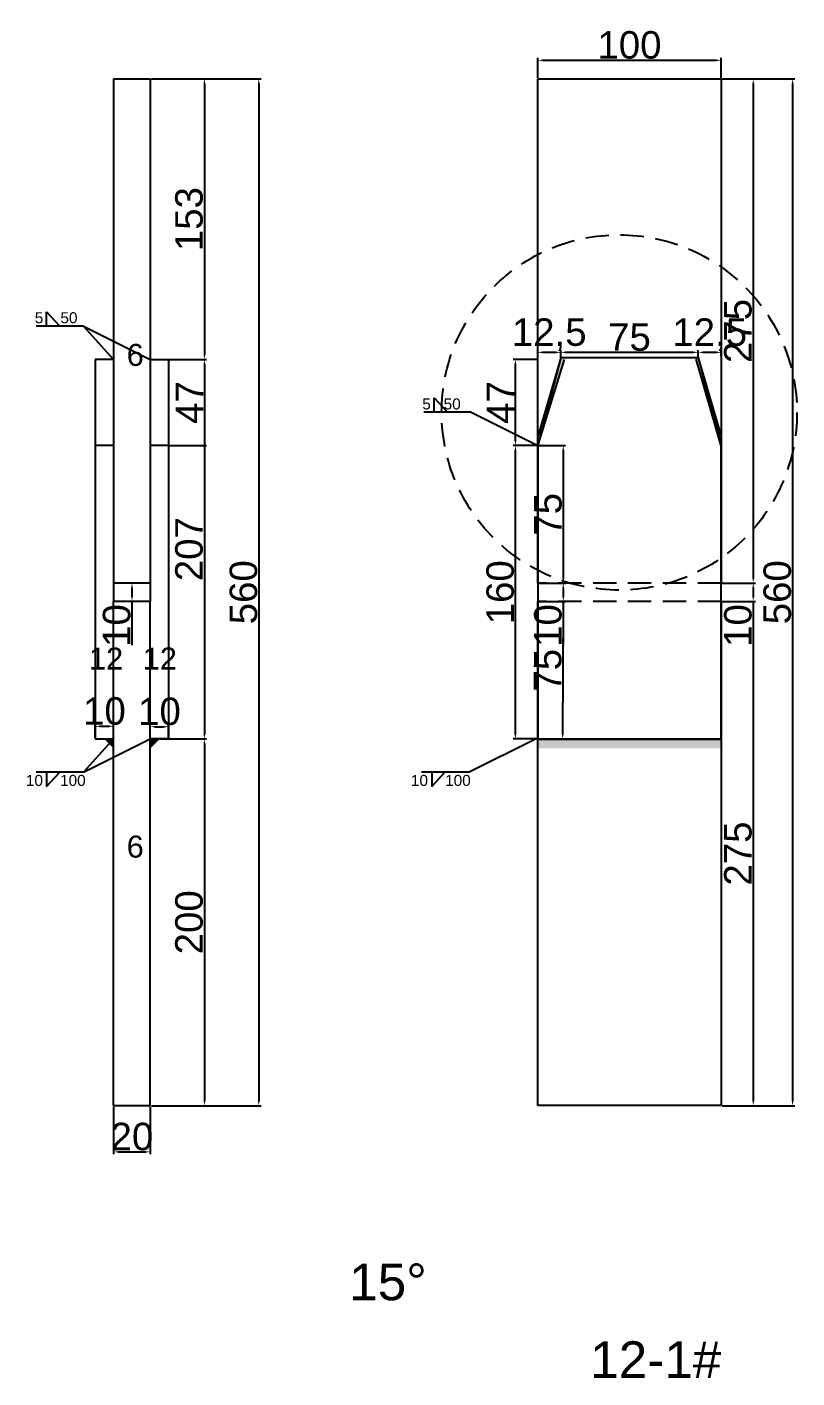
# Model space of a CAD drawing. Header units: millimetres. Extents: x 9380 to 24185, y -971 to 4358.
# Drawn here: x 20695 to 21115, y 1718 to 2455 of the extents above; entities that cross this region are included whole.
import ezdxf

# ---------------------------------------------------------------- set-up
doc = ezdxf.new("R2010")
doc.units = ezdxf.units.MM
doc.linetypes.add('DASHED', pattern=[19.05, 12.7, -6.35])
for name, color, linetype in [('切平处', 3, 'DASHED'), ('尺寸标注', 6, 'Continuous'), ('标号', 4, 'Continuous'), ('焊缝', 250, 'Continuous')]:
    doc.layers.add(name, color=color, linetype=linetype)
doc.styles.get("Standard").update_dxf_attribs({"font": 'arial.ttf'})
doc.dimstyles.new('ISO-25-JHF', dxfattribs={"dimtxt": 15, "dimasz": 2.5, "dimexe": 1.25, "dimexo": 0.625, "dimtad": 1, "dimtxsty": 'Standard', "dimcen": 2.5, "dimadec": 0, "dimazin": 0, "dimtfac": 1, "dimtmove": 0, "dimatfit": 3, "dimfxl": 1, "dimarcsym": 0})

# ---------------------------------------------------------------- blocks, each defined once
blk = doc.blocks.new('*D1528')
at = {"layer": 'Defpoints', "color": 0, "transparency": 16777216}
for p in [(21073.59, 2436.41), (20973.59, 2426.27), (21073.59, 2426.27)]:
    blk.add_point(p, dxfattribs=at)
at = {"layer": '尺寸标注', "color": 0, "lineweight": -2, "transparency": 16777216}
for p, q in [((20973.59, 2426.9), (20973.59, 2437.66)), ((20976.09, 2436.41), (21071.09, 2436.41)), ((21073.59, 2426.9), (21073.59, 2437.66))]:
    blk.add_line(p, q, dxfattribs=at)
at = {"layer": '尺寸标注', "color": 0, "transparency": 16777216}
for points in [[(20976.09, 2436.83), (20976.09, 2435.99), (20973.59, 2436.41)], [(21071.09, 2436.83), (21071.09, 2435.99), (21073.59, 2436.41)]]:
    blk.add_solid(points, dxfattribs=at)
at = {"layer": '尺寸标注', "color": 0, "transparency": 16777216, "insert": (21023.59, 2444.69), "char_height": 15, "attachment_point": 5}
blk.add_mtext('100', dxfattribs=at)
blk = doc.blocks.new('*D1529')
at = {"layer": 'Defpoints', "color": 0, "transparency": 16777216}
for p in [(21073.59, 2426.27), (21073.59, 2151.27), (21091.07, 2151.27)]:
    blk.add_point(p, dxfattribs=at)
at = {"layer": '尺寸标注', "color": 0, "lineweight": -2, "transparency": 16777216}
for p, q in [((21074.21, 2426.27), (21092.32, 2426.27)), ((21091.07, 2423.77), (21091.07, 2153.77)), ((21074.21, 2151.27), (21092.32, 2151.27))]:
    blk.add_line(p, q, dxfattribs=at)
at = {"layer": '尺寸标注', "color": 0, "transparency": 16777216}
for points in [[(21090.65, 2423.77), (21091.48, 2423.77), (21091.07, 2426.27)], [(21090.65, 2153.77), (21091.48, 2153.77), (21091.07, 2151.27)]]:
    blk.add_solid(points, dxfattribs=at)
at = {"layer": '尺寸标注', "color": 0, "transparency": 16777216, "insert": (21082.78, 2288.77), "char_height": 15, "attachment_point": 5, "rotation": 90}
blk.add_mtext('275', dxfattribs=at)
blk = doc.blocks.new('*D1451')
at = {"layer": 'Defpoints', "color": 0, "transparency": 16777216}
for p in [(20961.43, 2226.27), (20973.59, 2226.27), (20973.59, 2066.27)]:
    blk.add_point(p, dxfattribs=at)
at = {"layer": '尺寸标注', "color": 0, "lineweight": -2, "transparency": 16777216}
for p, q in [((20972.96, 2226.27), (20960.18, 2226.27)), ((20961.43, 2068.77), (20961.43, 2223.77)), ((20972.96, 2066.27), (20960.18, 2066.27))]:
    blk.add_line(p, q, dxfattribs=at)
at = {"layer": '尺寸标注', "color": 0, "transparency": 16777216}
for points in [[(20961.01, 2223.77), (20961.85, 2223.77), (20961.43, 2226.27)], [(20961.01, 2068.77), (20961.85, 2068.77), (20961.43, 2066.27)]]:
    blk.add_solid(points, dxfattribs=at)
at = {"layer": '尺寸标注', "color": 0, "transparency": 16777216, "insert": (20953.15, 2146.27), "char_height": 15, "attachment_point": 5, "rotation": 90}
blk.add_mtext('160', dxfattribs=at)
blk = doc.blocks.new('*D1530')
at = {"layer": 'Defpoints', "color": 0, "transparency": 16777216}
for p in [(21073.59, 2151.27), (21073.59, 2141.27), (21091.07, 2141.27)]:
    blk.add_point(p, dxfattribs=at)
at = {"layer": '尺寸标注', "color": 0, "lineweight": -2, "transparency": 16777216}
for p, q in [((21074.21, 2151.27), (21092.32, 2151.27)), ((21091.07, 2148.77), (21091.07, 2143.77)), ((21074.21, 2141.27), (21092.32, 2141.27)), ((21091.07, 2141.27), (21091.07, 2117.5))]:
    blk.add_line(p, q, dxfattribs=at)
at = {"layer": '尺寸标注', "color": 0, "transparency": 16777216}
for points in [[(21090.65, 2148.77), (21091.48, 2148.77), (21091.07, 2151.27)], [(21090.65, 2143.77), (21091.48, 2143.77), (21091.07, 2141.27)]]:
    blk.add_solid(points, dxfattribs=at)
at = {"layer": '尺寸标注', "color": 0, "transparency": 16777216, "insert": (21082.78, 2128.14), "char_height": 15, "attachment_point": 5, "rotation": 90}
blk.add_mtext('10', dxfattribs=at)
blk = doc.blocks.new('*D1531')
at = {"layer": 'Defpoints', "color": 0, "transparency": 16777216}
for p in [(21073.59, 2141.27), (21073.59, 1866.27), (21091.07, 1866.27)]:
    blk.add_point(p, dxfattribs=at)
at = {"layer": '尺寸标注', "color": 0, "lineweight": -2, "transparency": 16777216}
for p, q in [((21074.21, 2141.27), (21092.32, 2141.27)), ((21091.07, 2138.77), (21091.07, 1868.77)), ((21074.21, 1866.27), (21092.32, 1866.27))]:
    blk.add_line(p, q, dxfattribs=at)
at = {"layer": '尺寸标注', "color": 0, "transparency": 16777216}
for points in [[(21090.65, 2138.77), (21091.48, 2138.77), (21091.07, 2141.27)], [(21090.65, 1868.77), (21091.48, 1868.77), (21091.07, 1866.27)]]:
    blk.add_solid(points, dxfattribs=at)
at = {"layer": '尺寸标注', "color": 0, "transparency": 16777216, "insert": (21082.78, 2003.77), "char_height": 15, "attachment_point": 5, "rotation": 90}
blk.add_mtext('275', dxfattribs=at)
blk = doc.blocks.new('*D1452')
at = {"layer": 'Defpoints', "color": 0, "transparency": 16777216}
for p in [(21073.59, 2426.27), (21073.59, 1866.27), (21112.52, 1866.27)]:
    blk.add_point(p, dxfattribs=at)
at = {"layer": '尺寸标注', "color": 0, "lineweight": -2, "transparency": 16777216}
for p, q in [((21074.21, 2426.27), (21113.77, 2426.27)), ((21112.52, 2423.77), (21112.52, 1868.77)), ((21074.21, 1866.27), (21113.77, 1866.27))]:
    blk.add_line(p, q, dxfattribs=at)
at = {"layer": '尺寸标注', "color": 0, "transparency": 16777216}
for points in [[(21112.1, 2423.77), (21112.94, 2423.77), (21112.52, 2426.27)], [(21112.1, 1868.77), (21112.94, 1868.77), (21112.52, 1866.27)]]:
    blk.add_solid(points, dxfattribs=at)
at = {"layer": '尺寸标注', "color": 0, "transparency": 16777216, "insert": (21104.24, 2146.27), "char_height": 15, "attachment_point": 5, "rotation": 90}
blk.add_mtext('560', dxfattribs=at)
blk = doc.blocks.new('*D1532')
at = {"layer": 'Defpoints', "color": 0, "transparency": 16777216}
for p in [(20742.32, 1866.27), (20762.32, 1866.27), (20762.32, 1841.08)]:
    blk.add_point(p, dxfattribs=at)
at = {"layer": '尺寸标注', "color": 0, "lineweight": -2, "transparency": 16777216}
for p, q in [((20742.32, 1865.65), (20742.32, 1839.83)), ((20762.32, 1865.65), (20762.32, 1839.83)), ((20744.82, 1841.08), (20759.82, 1841.08))]:
    blk.add_line(p, q, dxfattribs=at)
at = {"layer": '尺寸标注', "color": 0, "transparency": 16777216}
for points in [[(20744.82, 1841.49), (20744.82, 1840.66), (20742.32, 1841.08)], [(20759.82, 1841.49), (20759.82, 1840.66), (20762.32, 1841.08)]]:
    blk.add_solid(points, dxfattribs=at)
at = {"layer": '尺寸标注', "color": 0, "transparency": 16777216, "insert": (20752.32, 1849.36), "char_height": 15, "attachment_point": 5}
blk.add_mtext('20', dxfattribs=at)
blk = doc.blocks.new('*D1533')
at = {"layer": 'Defpoints', "color": 0, "transparency": 16777216}
for p in [(20742.32, 2073.16), (20732.32, 2066.27), (20742.32, 2066.27)]:
    blk.add_point(p, dxfattribs=at)
at = {"layer": '尺寸标注', "color": 0, "lineweight": -2, "transparency": 16777216}
for p, q in [((20732.32, 2066.9), (20732.32, 2074.41)), ((20734.82, 2073.16), (20739.82, 2073.16)), ((20742.32, 2066.9), (20742.32, 2074.41))]:
    blk.add_line(p, q, dxfattribs=at)
at = {"layer": '尺寸标注', "color": 0, "transparency": 16777216}
for points in [[(20734.82, 2073.57), (20734.82, 2072.74), (20732.32, 2073.16)], [(20739.82, 2073.57), (20739.82, 2072.74), (20742.32, 2073.16)]]:
    blk.add_solid(points, dxfattribs=at)
at = {"layer": '尺寸标注', "color": 0, "transparency": 16777216, "insert": (20737.32, 2081.44), "char_height": 15, "attachment_point": 5}
blk.add_mtext('10', dxfattribs=at)
blk = doc.blocks.new('*D1534')
at = {"layer": 'Defpoints', "color": 0, "transparency": 16777216}
for p in [(20772.32, 2072.94), (20762.32, 2066.27), (20772.32, 2066.27)]:
    blk.add_point(p, dxfattribs=at)
at = {"layer": '尺寸标注', "color": 0, "lineweight": -2, "transparency": 16777216}
for p, q in [((20762.32, 2066.9), (20762.32, 2074.19)), ((20764.82, 2072.94), (20769.82, 2072.94)), ((20772.32, 2066.9), (20772.32, 2074.19))]:
    blk.add_line(p, q, dxfattribs=at)
at = {"layer": '尺寸标注', "color": 0, "transparency": 16777216}
for points in [[(20764.82, 2073.36), (20764.82, 2072.53), (20762.32, 2072.94)], [(20769.82, 2073.36), (20769.82, 2072.53), (20772.32, 2072.94)]]:
    blk.add_solid(points, dxfattribs=at)
at = {"layer": '尺寸标注', "color": 0, "transparency": 16777216, "insert": (20767.32, 2081.23), "char_height": 15, "attachment_point": 5}
blk.add_mtext('10', dxfattribs=at)
blk = doc.blocks.new('*D1535')
at = {"layer": 'Defpoints', "color": 0, "transparency": 16777216}
for p in [(20762.32, 2426.27), (20762.32, 2273.27), (20791.79, 2273.27)]:
    blk.add_point(p, dxfattribs=at)
at = {"layer": '尺寸标注', "color": 0, "lineweight": -2, "transparency": 16777216}
for p, q in [((20762.95, 2426.27), (20793.04, 2426.27)), ((20791.79, 2423.77), (20791.79, 2275.77)), ((20762.95, 2273.27), (20793.04, 2273.27))]:
    blk.add_line(p, q, dxfattribs=at)
at = {"layer": '尺寸标注', "color": 0, "transparency": 16777216}
for points in [[(20791.37, 2423.77), (20792.21, 2423.77), (20791.79, 2426.27)], [(20791.37, 2275.77), (20792.21, 2275.77), (20791.79, 2273.27)]]:
    blk.add_solid(points, dxfattribs=at)
at = {"layer": '尺寸标注', "color": 0, "transparency": 16777216, "insert": (20783.5, 2349.77), "char_height": 15, "attachment_point": 5, "rotation": 90}
blk.add_mtext('153', dxfattribs=at)
blk = doc.blocks.new('*D1536')
at = {"layer": 'Defpoints', "color": 0, "transparency": 16777216}
for p in [(20772.32, 2273.27), (20772.32, 2066.27), (20791.79, 2066.27)]:
    blk.add_point(p, dxfattribs=at)
at = {"layer": '尺寸标注', "color": 0, "lineweight": -2, "transparency": 16777216}
for p, q in [((20772.95, 2273.27), (20793.04, 2273.27)), ((20791.79, 2270.77), (20791.79, 2068.77)), ((20772.95, 2066.27), (20793.04, 2066.27))]:
    blk.add_line(p, q, dxfattribs=at)
at = {"layer": '尺寸标注', "color": 0, "transparency": 16777216}
for points in [[(20791.37, 2270.77), (20792.21, 2270.77), (20791.79, 2273.27)], [(20791.37, 2068.77), (20792.21, 2068.77), (20791.79, 2066.27)]]:
    blk.add_solid(points, dxfattribs=at)
at = {"layer": '尺寸标注', "color": 0, "transparency": 16777216, "insert": (20783.5, 2169.77), "char_height": 15, "attachment_point": 5, "rotation": 90}
blk.add_mtext('207', dxfattribs=at)
blk = doc.blocks.new('*D1537')
at = {"layer": 'Defpoints', "color": 0, "transparency": 16777216}
for p in [(20762.32, 2066.27), (20762.32, 1866.27), (20791.79, 1866.27)]:
    blk.add_point(p, dxfattribs=at)
at = {"layer": '尺寸标注', "color": 0, "lineweight": -2, "transparency": 16777216}
for p, q in [((20762.95, 2066.27), (20793.04, 2066.27)), ((20791.79, 2063.77), (20791.79, 1868.77)), ((20762.95, 1866.27), (20793.04, 1866.27))]:
    blk.add_line(p, q, dxfattribs=at)
at = {"layer": '尺寸标注', "color": 0, "transparency": 16777216}
for points in [[(20791.37, 2063.77), (20792.21, 2063.77), (20791.79, 2066.27)], [(20791.37, 1868.77), (20792.21, 1868.77), (20791.79, 1866.27)]]:
    blk.add_solid(points, dxfattribs=at)
at = {"layer": '尺寸标注', "color": 0, "transparency": 16777216, "insert": (20783.5, 1966.27), "char_height": 15, "attachment_point": 5, "rotation": 90}
blk.add_mtext('200', dxfattribs=at)
blk = doc.blocks.new('*D1453')
at = {"layer": 'Defpoints', "color": 0, "transparency": 16777216}
for p in [(20762.95, 2426.27), (20762.95, 1866.27), (20821.46, 1866.27)]:
    blk.add_point(p, dxfattribs=at)
at = {"layer": '尺寸标注', "color": 0, "lineweight": -2, "transparency": 16777216}
for p, q in [((20763.57, 2426.27), (20822.71, 2426.27)), ((20821.46, 2423.77), (20821.46, 1868.77)), ((20763.57, 1866.27), (20822.71, 1866.27))]:
    blk.add_line(p, q, dxfattribs=at)
at = {"layer": '尺寸标注', "color": 0, "transparency": 16777216}
for points in [[(20821.04, 2423.77), (20821.88, 2423.77), (20821.46, 2426.27)], [(20821.04, 1868.77), (20821.88, 1868.77), (20821.46, 1866.27)]]:
    blk.add_solid(points, dxfattribs=at)
at = {"layer": '尺寸标注', "color": 0, "transparency": 16777216, "insert": (20813.18, 2146.27), "char_height": 15, "attachment_point": 5, "rotation": 90}
blk.add_mtext('560', dxfattribs=at)
blk = doc.blocks.new('*D1538')
at = {"layer": 'Defpoints', "color": 0, "transparency": 16777216}
for p in [(20762.32, 2151.27), (20752.32, 2141.27), (20762.32, 2141.27)]:
    blk.add_point(p, dxfattribs=at)
at = {"layer": '尺寸标注', "color": 0, "lineweight": -2, "transparency": 16777216}
for p, q in [((20761.7, 2151.27), (20751.07, 2151.27)), ((20752.32, 2148.77), (20752.32, 2143.77)), ((20761.7, 2141.27), (20751.07, 2141.27)), ((20752.32, 2141.27), (20752.32, 2117.5))]:
    blk.add_line(p, q, dxfattribs=at)
at = {"layer": '尺寸标注', "color": 0, "transparency": 16777216}
for points in [[(20751.9, 2148.77), (20752.74, 2148.77), (20752.32, 2151.27)], [(20751.9, 2143.77), (20752.74, 2143.77), (20752.32, 2141.27)]]:
    blk.add_solid(points, dxfattribs=at)
at = {"layer": '尺寸标注', "color": 0, "transparency": 16777216, "insert": (20744.04, 2128.14), "char_height": 15, "attachment_point": 5, "rotation": 90}
blk.add_mtext('10', dxfattribs=at)
blk = doc.blocks.new('*D1539')
at = {"layer": 'Defpoints', "color": 0, "transparency": 16777216}
for p in [(20973.59, 2226.27), (20973.59, 2151.27), (20987.48, 2151.27)]:
    blk.add_point(p, dxfattribs=at)
at = {"layer": '尺寸标注', "color": 0, "lineweight": -2, "transparency": 16777216}
for p, q in [((20974.21, 2226.27), (20988.73, 2226.27)), ((20987.48, 2223.77), (20987.48, 2153.77)), ((20974.21, 2151.27), (20988.73, 2151.27))]:
    blk.add_line(p, q, dxfattribs=at)
at = {"layer": '尺寸标注', "color": 0, "transparency": 16777216}
for points in [[(20987.06, 2223.77), (20987.9, 2223.77), (20987.48, 2226.27)], [(20987.06, 2153.77), (20987.9, 2153.77), (20987.48, 2151.27)]]:
    blk.add_solid(points, dxfattribs=at)
at = {"layer": '尺寸标注', "color": 0, "transparency": 16777216, "insert": (20979.23, 2188.77), "char_height": 15, "attachment_point": 5, "rotation": 90}
blk.add_mtext('75', dxfattribs=at)
blk = doc.blocks.new('*D1540')
at = {"layer": 'Defpoints', "color": 0, "transparency": 16777216}
for p in [(20973.59, 2151.27), (20973.59, 2141.27), (20987.48, 2141.27)]:
    blk.add_point(p, dxfattribs=at)
at = {"layer": '尺寸标注', "color": 0, "lineweight": -2, "transparency": 16777216}
for p, q in [((20974.21, 2151.27), (20988.73, 2151.27)), ((20987.48, 2148.77), (20987.48, 2143.77)), ((20974.21, 2141.27), (20988.73, 2141.27)), ((20987.48, 2141.27), (20987.48, 2117.5))]:
    blk.add_line(p, q, dxfattribs=at)
at = {"layer": '尺寸标注', "color": 0, "transparency": 16777216}
for points in [[(20987.06, 2148.77), (20987.9, 2148.77), (20987.48, 2151.27)], [(20987.06, 2143.77), (20987.9, 2143.77), (20987.48, 2141.27)]]:
    blk.add_solid(points, dxfattribs=at)
at = {"layer": '尺寸标注', "color": 0, "transparency": 16777216, "insert": (20979.2, 2128.14), "char_height": 15, "attachment_point": 5, "rotation": 90}
blk.add_mtext('10', dxfattribs=at)
blk = doc.blocks.new('*D1454')
at = {"layer": 'Defpoints', "color": 0, "transparency": 16777216}
for p in [(20973.59, 2141.27), (20973.22, 2066.27), (20987.11, 2066.21)]:
    blk.add_point(p, dxfattribs=at)
at = {"layer": '尺寸标注', "color": 0, "lineweight": -2, "transparency": 16777216}
for p, q in [((20974.21, 2141.27), (20988.73, 2141.2)), ((20987.47, 2138.71), (20987.13, 2068.71)), ((20973.85, 2066.27), (20988.36, 2066.2))]:
    blk.add_line(p, q, dxfattribs=at)
at = {"layer": '尺寸标注', "color": 0, "transparency": 16777216}
for points in [[(20987.05, 2138.71), (20987.88, 2138.7), (20987.48, 2141.21)], [(20986.71, 2068.71), (20987.54, 2068.7), (20987.11, 2066.21)]]:
    blk.add_solid(points, dxfattribs=at)
at = {"layer": '尺寸标注', "color": 0, "transparency": 16777216, "insert": (20979.04, 2103.75), "char_height": 15, "attachment_point": 5, "rotation": 89.72111}
blk.add_mtext('75', dxfattribs=at)
blk = doc.blocks.new('*D1455')
at = {"layer": 'Defpoints', "color": 0, "transparency": 16777216}
for p in [(20772.32, 2273.27), (20772.32, 2226.27), (20791.79, 2226.27)]:
    blk.add_point(p, dxfattribs=at)
at = {"layer": '尺寸标注', "color": 0, "lineweight": -2, "transparency": 16777216}
for p, q in [((20772.95, 2273.27), (20793.04, 2273.27)), ((20791.79, 2270.77), (20791.79, 2228.77)), ((20772.95, 2226.27), (20793.04, 2226.27))]:
    blk.add_line(p, q, dxfattribs=at)
at = {"layer": '尺寸标注', "color": 0, "transparency": 16777216}
for points in [[(20791.37, 2270.77), (20792.21, 2270.77), (20791.79, 2273.27)], [(20791.37, 2228.77), (20792.21, 2228.77), (20791.79, 2226.27)]]:
    blk.add_solid(points, dxfattribs=at)
at = {"layer": '尺寸标注', "color": 0, "transparency": 16777216, "insert": (20783.66, 2249.77), "char_height": 15, "attachment_point": 5, "rotation": 90}
blk.add_mtext('47', dxfattribs=at)
blk = doc.blocks.new('*D1541')
at = {"layer": 'Defpoints', "color": 0, "transparency": 16777216}
for p in [(20961.43, 2273.27), (20973.59, 2273.27), (20973.59, 2226.27)]:
    blk.add_point(p, dxfattribs=at)
at = {"layer": '尺寸标注', "color": 0, "lineweight": -2, "transparency": 16777216}
for p, q in [((20972.96, 2273.27), (20960.18, 2273.27)), ((20961.43, 2228.77), (20961.43, 2270.77)), ((20972.96, 2226.27), (20960.18, 2226.27))]:
    blk.add_line(p, q, dxfattribs=at)
at = {"layer": '尺寸标注', "color": 0, "transparency": 16777216}
for points in [[(20961.01, 2270.77), (20961.85, 2270.77), (20961.43, 2273.27)], [(20961.01, 2228.77), (20961.85, 2228.77), (20961.43, 2226.27)]]:
    blk.add_solid(points, dxfattribs=at)
at = {"layer": '尺寸标注', "color": 0, "transparency": 16777216, "insert": (20953.31, 2249.77), "char_height": 15, "attachment_point": 5, "rotation": 89.99989}
blk.add_mtext('47', dxfattribs=at)
blk = doc.blocks.new('*D1445')
at = {"layer": 'Defpoints', "color": 0, "transparency": 16777216}
for p in [(20986.09, 2277.12), (20973.59, 2273.68), (20986.09, 2273.68)]:
    blk.add_point(p, dxfattribs=at)
at = {"layer": '尺寸标注', "color": 0, "lineweight": -2, "transparency": 16777216}
for p, q in [((20973.59, 2274.3), (20973.59, 2278.37)), ((20976.09, 2277.12), (20983.59, 2277.12)), ((20986.09, 2274.3), (20986.09, 2278.37))]:
    blk.add_line(p, q, dxfattribs=at)
at = {"layer": '尺寸标注', "color": 0, "transparency": 16777216}
for points in [[(20976.09, 2277.53), (20976.09, 2276.7), (20973.59, 2277.12)], [(20983.59, 2277.53), (20983.59, 2276.7), (20986.09, 2277.12)]]:
    blk.add_solid(points, dxfattribs=at)
at = {"layer": '尺寸标注', "color": 0, "transparency": 16777216, "insert": (20979.84, 2286.76), "char_height": 15, "attachment_point": 5}
blk.add_mtext('12,5', dxfattribs=at)
blk = doc.blocks.new('*D1446')
at = {"layer": 'Defpoints', "color": 0, "transparency": 16777216}
for p in [(21061.09, 2277.12), (20986.09, 2273.63), (21061.09, 2273.63)]:
    blk.add_point(p, dxfattribs=at)
at = {"layer": '尺寸标注', "color": 0, "lineweight": -2, "transparency": 16777216}
for p, q in [((20986.09, 2274.26), (20986.09, 2278.37)), ((20988.59, 2277.12), (21058.59, 2277.12)), ((21061.09, 2274.26), (21061.09, 2278.37))]:
    blk.add_line(p, q, dxfattribs=at)
at = {"layer": '尺寸标注', "color": 0, "transparency": 16777216}
for points in [[(20988.59, 2277.53), (20988.59, 2276.7), (20986.09, 2277.12)], [(21058.59, 2277.53), (21058.59, 2276.7), (21061.09, 2277.12)]]:
    blk.add_solid(points, dxfattribs=at)
at = {"layer": '尺寸标注', "color": 0, "transparency": 16777216, "insert": (21023.59, 2285.37), "char_height": 15, "attachment_point": 5}
blk.add_mtext('75', dxfattribs=at)
blk = doc.blocks.new('*D1447')
at = {"layer": 'Defpoints', "color": 0, "transparency": 16777216}
for p in [(21073.59, 2277.12), (21061.09, 2274.26), (21073.59, 2274.26)]:
    blk.add_point(p, dxfattribs=at)
at = {"layer": '尺寸标注', "color": 0, "lineweight": -2, "transparency": 16777216}
for p, q in [((21061.09, 2274.88), (21061.09, 2278.37)), ((21063.59, 2277.12), (21071.09, 2277.12)), ((21073.59, 2274.88), (21073.59, 2278.37))]:
    blk.add_line(p, q, dxfattribs=at)
at = {"layer": '尺寸标注', "color": 0, "transparency": 16777216}
for points in [[(21063.59, 2277.53), (21063.59, 2276.7), (21061.09, 2277.12)], [(21071.09, 2277.53), (21071.09, 2276.7), (21073.59, 2277.12)]]:
    blk.add_solid(points, dxfattribs=at)
at = {"layer": '尺寸标注', "color": 0, "transparency": 16777216, "insert": (21067.34, 2286.76), "char_height": 15, "attachment_point": 5}
blk.add_mtext('12,5', dxfattribs=at)

msp = doc.modelspace()

# ---------------------------------------------------------------- hatches: boundary and pattern name
at = {"layer": '焊缝'}
h = msp.add_hatch(color=250, dxfattribs=at)
h.dxf.hatch_style = 1
h.paths.add_polyline_path([(20973.589, 2231.212), (20973.589, 2226.11), (20988.174, 2273.171), (20986.089, 2274.141)])
h = msp.add_hatch(color=250, dxfattribs=at)
h.dxf.hatch_style = 1
h.paths.add_polyline_path([(21073.589, 2231.212), (21073.589, 2226.11), (21059.546, 2273.163), (21061.089, 2274.095)])
h = msp.add_hatch(color=250, dxfattribs=at)
h.dxf.hatch_style = 1
h.paths.add_polyline_path([(20742.321, 2061.11), (20737.321, 2066.11), (20742.321, 2066.11)])
h = msp.add_hatch(color=250, dxfattribs=at)
h.dxf.hatch_style = 1
h.paths.add_polyline_path([(20762.321, 2061.11), (20767.321, 2066.11), (20762.321, 2066.11)])
h = msp.add_hatch(color=250, dxfattribs=at)
h.dxf.hatch_style = 1
h.paths.add_polyline_path([(20973.589, 2061.11), (20973.589, 2066.11), (21073.589, 2066.11), (21073.584, 2061.11)])

# ---------------------------------------------------------------- linework, layer by layer
for p, q in [((20742.321, 2426.273), (20762.321, 2426.273)), ((20742.321, 2426.273), (20742.321, 2151.273)), ((20762.321, 2426.273), (20762.321, 2151.273)), ((20973.589, 2426.273), (21073.589, 2426.273)), ((20973.589, 2151.273), (20973.589, 2426.273)), ((21073.589, 2426.273), (21073.589, 2151.273)), ((20742.321, 2273.273), (20732.321, 2273.273)), ((20732.321, 2273.273), (20732.321, 2066.273)), ((20762.321, 2273.273), (20772.321, 2273.273)), ((20772.321, 2273.273), (20772.321, 2066.273)), ((20986.089, 2274.305), (20973.589, 2226.273)), ((20986.089, 2274.305), (21061.089, 2274.258)), ((21061.089, 2274.258), (21073.589, 2226.273)), ((20742.321, 2226.273), (20732.321, 2226.273)), ((20772.321, 2226.273), (20762.321, 2226.273)), ((20973.589, 2226.273), (20973.589, 2066.273)), ((21073.589, 2066.273), (21073.589, 2226.273)), ((20762.321, 2151.273), (20742.321, 2151.273)), ((20742.321, 2151.273), (20742.321, 2141.273)), ((20762.321, 2151.273), (20762.321, 2141.273)), ((20762.321, 2141.273), (20742.321, 2141.273)), ((20742.321, 1866.273), (20742.321, 2141.273)), ((20762.321, 1866.273), (20762.321, 2141.273)), ((20973.589, 1866.273), (20973.589, 2141.273)), ((21073.589, 2141.273), (21073.589, 1866.273)), ((20732.321, 2066.273), (20742.321, 2066.273)), ((20772.321, 2066.273), (20762.321, 2066.273)), ((20973.589, 2066.273), (21073.589, 2066.273)), ((20742.321, 1866.273), (20762.321, 1866.273)), ((21073.589, 1866.273), (20973.589, 1866.273))]:
    msp.add_line(p, q)
at = {"linetype": 'DASHED'}
for p, q in [((21073.589, 2151.273), (20973.589, 2151.273)), ((21073.589, 2141.273), (20973.589, 2141.273))]:
    msp.add_line(p, q, dxfattribs=at)
at = {"layer": '切平处'}
msp.add_circle((21018.049, 2244.336), 96.875, dxfattribs=at)
at = {"layer": '尺寸标注'}
for p, q in [((20705.817, 2291.463), (20705.817, 2299.228)), ((20705.817, 2299.228), (20713.049, 2291.463)), ((20725.93, 2291.463), (20700.167, 2291.463)), ((20742.321, 2273.273), (20725.93, 2291.463)), ((20725.93, 2291.463), (20762.321, 2273.273)), ((20917.085, 2244.463), (20917.085, 2252.228)), ((20917.085, 2252.228), (20924.316, 2244.463)), ((20937.198, 2244.463), (20911.435, 2244.463)), ((20937.198, 2244.463), (20973.589, 2226.273)), ((20742.321, 2066.273), (20725.93, 2048.084)), ((20725.93, 2048.084), (20762.321, 2066.273)), ((20935.884, 2048.084), (20972.275, 2066.273)), ((20725.93, 2048.084), (20700.167, 2048.084)), ((20705.817, 2048.084), (20705.817, 2040.319)), ((20705.817, 2040.319), (20713.049, 2048.084)), ((20935.884, 2048.084), (20910.121, 2048.084)), ((20915.771, 2048.084), (20915.771, 2040.319)), ((20915.771, 2040.319), (20923.002, 2048.084))]:
    msp.add_line(p, q, dxfattribs=at)
at = {"layer": '焊缝'}
for p, q in [((20986.089, 2274.141), (20973.584, 2231.212)), ((20973.589, 2226.11), (20988.174, 2273.171)), ((21073.589, 2226.11), (21060.035, 2273.303)), ((21061.089, 2274.095), (21073.594, 2231.212)), ((20973.589, 2066.11), (21073.589, 2066.11))]:
    msp.add_line(p, q, dxfattribs=at)

# ---------------------------------------------------------------- texts
at = {"insert": (20870.797, 1780.167), "char_height": 20, "attachment_point": 1}
msp.add_mtext_dynamic_manual_height_columns('15° ', width=70.10425, gutter_width=12.5, heights=[0], dxfattribs=at)
at = {"layer": '尺寸标注', "char_height": 6}
for s, insert, attachment_point in [('5    50', (20699.347, 2298.98), 1), ('5   50', (20910.615, 2251.98), 1), ('\\pt0;10    100', (20694.475, 2040.566), 7), ('\\pt0;10    100', (20904.429, 2040.566), 7)]:
    msp.add_mtext_dynamic_manual_height_columns(s, width=68.30832, gutter_width=12.5, heights=[0], dxfattribs=dict(at, insert=insert, attachment_point=attachment_point))
at = {"layer": '标号'}
for s, insert, char_height, attachment_point in [('6 ', (20749.457, 2269.563), 12, 7), ('12 ', (20728.9, 2104.134), 12, 7), ('12 ', (20758.2, 2104.134), 12, 7), ('6 ', (20749.457, 2001.389), 12, 7), ('12-1#', (21002.201, 1737.759), 20, 1)]:
    msp.add_mtext_dynamic_manual_height_columns(s, width=70.10425, gutter_width=12.5, heights=[0], dxfattribs=dict(at, insert=insert, char_height=char_height, attachment_point=attachment_point))

# ---------------------------------------------------------------- dimensions: what is measured, and where the dimension line sits
at = {"layer": '尺寸标注'}
for p1, p2, distance, picture, middle in [((20973.589, 2426.273), (21073.589, 2426.273), 10.138, '*D1528', (21023.589, 2444.695)), ((20762.321, 2426.273), (20762.321, 2273.273), 29.467, '*D1535', (20783.5, 2349.773)), ((21073.589, 2426.273), (21073.589, 2151.273), 17.478, '*D1529', (21082.784, 2288.773)), ((21073.589, 2426.273), (21073.589, 1866.273), 38.931, '*D1452', (21104.236, 2146.273)), ((20986.089, 2273.633), (21061.089, 2273.633), 3.484, '*D1446', (21023.589, 2285.37)), ((20772.321, 2273.273), (20772.321, 2066.273), 19.467, '*D1536', (20783.505, 2169.773)), ((20772.321, 2273.273), (20772.321, 2226.273), 19.467, '*D1455', (20783.663, 2249.773)), ((20973.589, 2226.273), (20973.589, 2273.273), 12.158, '*D1541', (20953.306, 2249.773)), ((20973.589, 2066.273), (20973.589, 2226.273), 12.158, '*D1451', (20953.147, 2146.273)), ((20973.589, 2226.273), (20973.589, 2151.273), 13.891, '*D1539', (20979.227, 2188.773)), ((20762.321, 2151.273), (20762.321, 2141.273), -10, '*D1538', (20744.038, 2128.136)), ((20973.589, 2151.273), (20973.589, 2141.273), 13.891, '*D1540', (20979.196, 2128.136)), ((21073.589, 2151.273), (21073.589, 2141.273), 17.478, '*D1530', (21082.784, 2128.136)), ((20973.589, 2141.273), (20973.224, 2066.273), 13.891, '*D1454', (20979.044, 2103.746)), ((21073.589, 2141.273), (21073.589, 1866.273), 17.478, '*D1531', (21082.784, 2003.773)), ((20762.321, 2066.273), (20762.321, 1866.273), 29.467, '*D1537', (20783.505, 1966.273))]:
    dim = msp.add_aligned_dim(p1=p1, p2=p2, distance=distance, dimstyle='ISO-25-JHF', dxfattribs=at)
    dim.commit()
    dim.dimension.update_dxf_attribs({"geometry": picture, "text_midpoint": middle})
for base, p1, p2, angle, picture, middle in [((20821.46, 1866.273), (20762.946, 2426.273), (20762.946, 1866.273), 270, '*D1453', (20821.46, 2146.273)), ((20986.089, 2277.118), (20973.589, 2273.68), (20986.089, 2273.68), 0, '*D1445', (20979.839, 2277.118)), ((21073.589, 2277.118), (21061.089, 2274.258), (21073.589, 2274.258), 0, '*D1447', (21067.339, 2277.118)), ((20742.321, 2073.156), (20732.321, 2066.273), (20742.321, 2066.273), 0, '*D1533', (20737.321, 2073.156)), ((20772.321, 2072.942), (20762.321, 2066.273), (20772.321, 2066.273), 0, '*D1534', (20767.321, 2072.942)), ((20762.321, 1841.075), (20742.321, 1866.273), (20762.321, 1866.273), 0, '*D1532', (20752.321, 1841.075))]:
    dim = msp.add_linear_dim(base=base, p1=p1, p2=p2, angle=angle, dimstyle='ISO-25-JHF', dxfattribs=at)
    dim.commit()
    dim.dimension.update_dxf_attribs({"geometry": picture, "text_midpoint": middle, "dimtype": 161})

doc.saveas('drawing.dxf')
